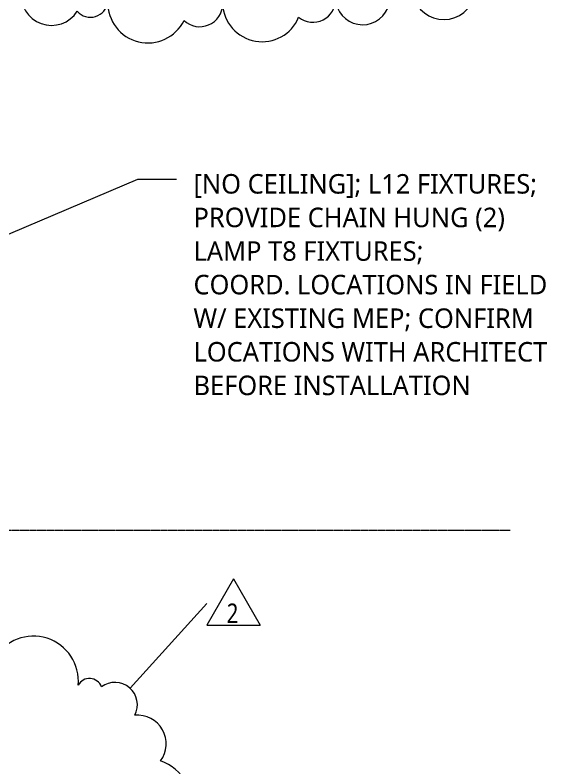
# Model space of a CAD drawing. Header units: inches. Extents: x -265 to 1586, y -1320 to 675.
# Drawn here: x 1260.7 to 1502.3, y -332.4 to 9.5 of the extents above; entities that cross this region are included whole.
import ezdxf

# ---------------------------------------------------------------- set-up
doc = ezdxf.new("R2010")
doc.units = ezdxf.units.IN
doc.header["$MEASUREMENT"] = 0
doc.linetypes.add('Grid Line', pattern=[0.875, 0.5, -0.125, 0.125, -0.125])
for name, color, linetype, lineweight in [('G-ANNO-REVC', 71, 'Continuous', 15), ('G-ANNO-REVC-IDEN', 71, 'Continuous', 15), ('G-ANNO-TEXT', 231, 'Continuous', 9), ('S-GRID', 1, 'Continuous', 9)]:
    doc.layers.add(name, color=color, linetype=linetype, lineweight=lineweight)
doc.styles.add('Trebuchet MS', font='trebuc.ttf', dxfattribs={"width": 0.8, "height": 8.861538})
doc.styles.add('Trebuchet MS_2', font='trebuc.ttf', dxfattribs={"height": 8.861538})

# ---------------------------------------------------------------- blocks, each defined once
blk = doc.blocks.new('Family - ___-1615981-LEVEL 1')
at = {"layer": 'G-ANNO-REVC'}
for centre, radius, start, end in [((1268.95, -293.03), 20.46, 354.8056, 149.5968), ((1294.47, -297.61), 5.82, 20.2924, 152.1027), ((1306.04, -303.73), 10.18, 332.1027, 126.894), ((1316.25, -321.5), 13.06, 323.5042, 95.3145), ((1318.98, -350.77), 22.86, 275.3145, 70.1058)]:
    blk.add_arc(centre, radius, start, end, dxfattribs=at)
blk = doc.blocks.new('Revision Tag_SA - Revision Tag-165709-LEVEL 1')
at = {"layer": 'G-ANNO-REVC-IDEN'}
for p, q in [((0, 0.1384), (-0.1263, -0.0804)), ((0, 0.1384), (0.1263, -0.0804)), ((-0.1263, -0.0804), (0.1263, -0.0804))]:
    blk.add_line(p, q, dxfattribs=at)
blk = doc.blocks.new('Family - ___-1713331-LEVEL 1')
at = {"layer": 'G-ANNO-REVC'}
for centre, radius, start, end in [((1277.22, 18.72), 13.86, 172.7857, 327.577), ((1455.4, 21.78), 14.31, 193.3602, 348.1515), ((1294.9, 16.48), 7.92, 220.9754, 352.7857), ((1321.03, 15.14), 18.28, 178.9088, 333.7), ((1344.52, 14.69), 10.44, 227.0985, 358.9088), ((1372.89, 15.36), 17.95, 182.7792, 337.5704), ((1395.93, 16.48), 10.25, 230.9689, 2.7792), ((1418.53, 17.5), 12.37, 182.4195, 337.2107)]:
    blk.add_arc(centre, radius, start, end, dxfattribs=at)

msp = doc.modelspace()

# ---------------------------------------------------------------- linework, layer by layer
at = {"layer": 'G-ANNO-REVC-IDEN'}
msp.add_line((1312.8917, -296.1957), (1347.7857, -257.7987), dxfattribs=at)
at = {"layer": 'G-ANNO-TEXT', "color": 7, "lineweight": 15}
for p, q in [((1206.8686, -111.5212), (1316.3859, -65.0415)), ((1316.3859, -65.0415), (1334.0374, -65.0415))]:
    msp.add_line(p, q, dxfattribs=at)
at = {"layer": 'S-GRID', "linetype": 'Grid Line'}
msp.add_line((-229.0036, -224.4215), (1485.6897, -224.4215), dxfattribs=at)

# ---------------------------------------------------------------- block references
at = {"layer": 'G-ANNO-REVC'}
for name in ['Family - ___-1713331-LEVEL 1', 'Family - ___-1615981-LEVEL 1']:
    msp.add_blockref(name, (0, 0), dxfattribs=at)
at = {"layer": 'G-ANNO-REVC-IDEN', "xscale": 95.99999999999994, "yscale": 95.99999999999994, "zscale": 95.99999999999994}
msp.add_blockref('Revision Tag_SA - Revision Tag-165709-LEVEL 1', (1359.91, -259.8233), dxfattribs=at)

# ---------------------------------------------------------------- texts
at = {"layer": 'G-ANNO-REVC-IDEN', "lineweight": 9, "insert": (1359.4326, -257.7568), "char_height": 8.8615, "width": 5.508, "attachment_point": 2, "line_spacing_factor": 1.032839, "style": 'Trebuchet MS'}
msp.add_mtext('2', dxfattribs=at)
at = {"layer": 'G-ANNO-TEXT', "color": 7, "lineweight": 15, "insert": (1341.7174, -62.6935), "char_height": 8.861538, "width": 189.432, "attachment_point": 1, "line_spacing_factor": 1.032839, "style": 'Trebuchet MS_2'}
msp.add_mtext('[NO CEILING]; L12 FIXTURES;\\PPROVIDE CHAIN HUNG (2)\\PLAMP T8 FIXTURES;\\PCOORD. LOCATIONS IN FIELD\\PW/ EXISTING MEP; CONFIRM\\PLOCATIONS WITH ARCHITECT\\PBEFORE INSTALLATION', dxfattribs=at)

doc.saveas('drawing.dxf')
